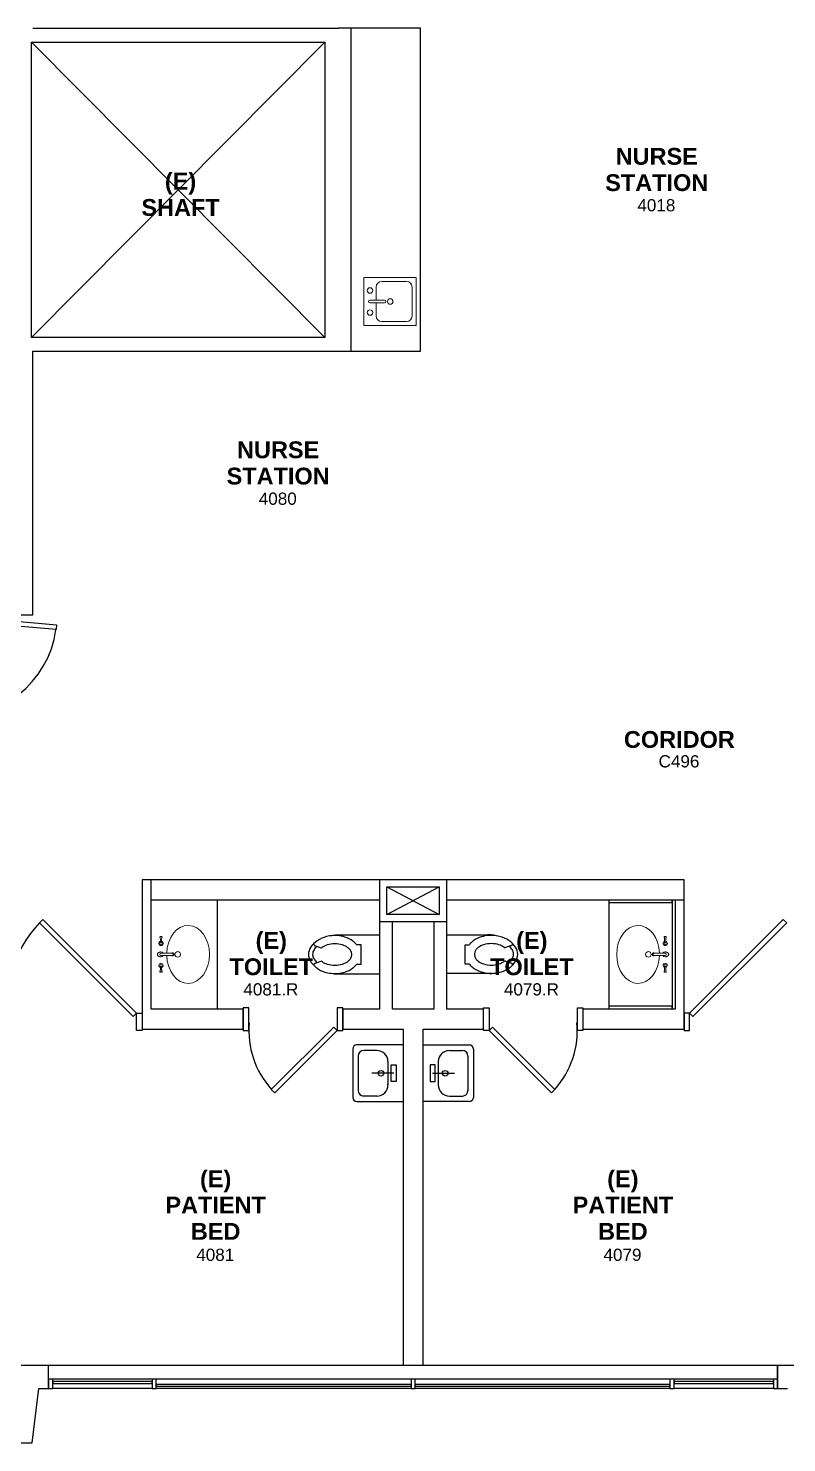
# Model space of a CAD drawing. Header units: inches. Extents: x -3235 to 3296, y 161 to 2924.
# Drawn here: x 891 to 1166, y 1652 to 2165 of the extents above; entities that cross this region are included whole.
import ezdxf

# ---------------------------------------------------------------- set-up
doc = ezdxf.new("R2010")
doc.units = ezdxf.units.IN
doc.header["$LTSCALE"] = 96
doc.header["$MEASUREMENT"] = 0
doc.layers.add('A-AREA-IDEN', color=4, linetype='CONTINUOUS', lineweight=9)
for name, color, linetype in [('A-DOOR', 2, 'CONTINUOUS'), ('A-FLOR-CASE', 3, 'CONTINUOUS'), ('A-FLOR-PFIX', 2, 'CONTINUOUS'), ('A-GLAZ', 2, 'CONTINUOUS'), ('A-GLAZ-SILL', 1, 'CONTINUOUS'), ('A-SHAFT', 1, 'CONTINUOUS'), ('A-WALL-FULL', 6, 'CONTINUOUS')]:
    doc.layers.add(name, color=color, linetype=linetype)
doc.styles.add('ARIAL', font='arial.ttf')
doc.styles.add('Arial_B', font='arialbd.ttf', dxfattribs={"height": 6.088537})

# ---------------------------------------------------------------- blocks, each defined once
blk = doc.blocks.new('cw-countertop-one-side - cw-countertop-one-side-24D-2485294-258679-fp04')
at = {"layer": 'A-FLOR-CASE'}
for p, q in [((-23, 11.5), (-24, 11.5)), ((14.63, 11.5), (-23, 11.5)), ((-23, -11.5), (-23, 11.5)), ((15.63, 11.5), (14.63, 11.5)), ((14.63, 11.5), (14.63, -11.5)), ((15.63, -11.5), (-24, -11.5)), ((-24, -11.5), (-23, -11.5)), ((14.63, -11.5), (15.63, -11.5))]:
    blk.add_line(p, q, dxfattribs=at)
blk = doc.blocks.new('cw-countertop-one-side - cw-countertop-one-side-24D-1623090-258679-fp04')
at = {"layer": 'A-FLOR-CASE'}
blk.add_line((-24, -11.5), (15.63, -11.5), dxfattribs=at)
blk = doc.blocks.new('cw-countertop-one-side - cw-countertop-one-side-25D-2913024-258679-fp04')
at = {"layer": 'A-FLOR-CASE'}
for p, q in [((-24, 12.5), (-24, -12.5)), ((93, -12.5), (93, 12.5)), ((-24, -12.5), (93, -12.5))]:
    blk.add_line(p, q, dxfattribs=at)

msp = doc.modelspace()

# ---------------------------------------------------------------- linework, layer by layer
at = {"layer": 'A-DOOR'}
for p, q in [((901.21, 1947.12), (865.35, 1950.26)), ((865.5, 1952), (901.36, 1948.86)), ((901.36, 1948.86), (901.21, 1947.12)), ((896.43, 1842.07), (895.2, 1840.83)), ((895.2, 1840.83), (929.14, 1806.89)), ((930.38, 1808.12), (896.43, 1842.07)), ((1130.63, 1808.12), (1164.57, 1842.07)), ((1165.8, 1840.83), (1131.86, 1806.89)), ((1164.57, 1842.07), (1165.8, 1840.83)), ((930.38, 1808.12), (929.14, 1806.89)), ((1130.63, 1808.12), (1131.86, 1806.89)), ((979.14, 1780.49), (1001.76, 1803.11)), ((1003, 1801.87), (980.37, 1779.25)), ((1003, 1801.87), (1001.76, 1803.11)), ((1058, 1801.87), (1059.24, 1803.11)), ((1058, 1801.87), (1080.63, 1779.25)), ((1081.86, 1780.49), (1059.24, 1803.11)), ((980.37, 1779.25), (979.14, 1780.49)), ((1080.63, 1779.25), (1081.86, 1780.49))]:
    msp.add_line(p, q, dxfattribs=at)
for centre, radius, start, end in [((865.5, 1952), 36, 175, 352.2137), ((930.38, 1808.12), 48.05, 137.0874, 185), ((1003, 1801.87), 31.98, 175, 221.8636), ((1058, 1801.87), 31.98, 318.1364, 5)]:
    msp.add_arc(centre, radius, start, end, dxfattribs=at)
at = {"layer": 'A-FLOR-PFIX', "lineweight": 9}
for p, q in [((1012.63, 2074.75), (1012.63, 2057.25)), ((1031.63, 2074.75), (1012.63, 2074.75)), ((1017.13, 2071.25), (1017.13, 2066.5)), ((1028.13, 2073.25), (1019.13, 2073.25)), ((1030.13, 2060.75), (1030.13, 2071.25)), ((1031.63, 2057.25), (1031.63, 2074.75)), ((1014.88, 2066.5), (1020.13, 2066.5)), ((1014.88, 2065.5), (1020.13, 2065.5)), ((1017.13, 2065.5), (1017.13, 2060.75)), ((1012.63, 2057.25), (1031.63, 2057.25)), ((1019.13, 2058.75), (1028.13, 2058.75)), ((938.84, 1835.69), (938.88, 1835.58)), ((938.88, 1835.58), (938.92, 1835.45)), ((938.92, 1835.45), (938.94, 1835.3)), ((938.94, 1835.3), (938.96, 1835.15)), ((938.96, 1835.15), (938.97, 1834.99)), ((938.97, 1834.99), (938.99, 1834.82)), ((938.99, 1834.82), (939, 1834.64)), ((939.41, 1834.64), (939.42, 1834.82)), ((939.42, 1834.82), (939.43, 1834.99)), ((939.43, 1834.99), (939.45, 1835.15)), ((939.45, 1835.15), (939.47, 1835.3)), ((939.47, 1835.3), (939.49, 1835.45)), ((939.49, 1835.45), (939.52, 1835.58)), ((939.52, 1835.58), (939.57, 1835.69)), ((1121.48, 1835.58), (1121.43, 1835.69)), ((1121.51, 1835.45), (1121.48, 1835.58)), ((1121.53, 1835.3), (1121.51, 1835.45)), ((1121.55, 1835.15), (1121.53, 1835.3)), ((1121.57, 1834.99), (1121.55, 1835.15)), ((1121.58, 1834.82), (1121.57, 1834.99)), ((1121.59, 1834.64), (1121.58, 1834.82)), ((1122.01, 1834.82), (1122, 1834.64)), ((1122.03, 1834.99), (1122.01, 1834.82)), ((1122.04, 1835.15), (1122.03, 1834.99)), ((1122.06, 1835.3), (1122.04, 1835.15)), ((1122.08, 1835.45), (1122.06, 1835.3)), ((1122.12, 1835.58), (1122.08, 1835.45)), ((1122.16, 1835.69), (1122.12, 1835.58)), ((939, 1834.64), (939.01, 1834.44)), ((939.01, 1834.44), (939.01, 1834.2)), ((939.01, 1834.23), (939.02, 1834)), ((939.02, 1834), (939.02, 1833.76)), ((939.2, 1829.84), (939.99, 1829.84)), ((939.39, 1834.2), (939.4, 1834.44)), ((939.39, 1834), (939.39, 1834.23)), ((939.39, 1833.76), (939.39, 1834)), ((939.4, 1834.44), (939.41, 1834.64)), ((942.88, 1829.84), (939.99, 1829.84)), ((942.88, 1829.84), (943.19, 1829.84)), ((1118.12, 1829.84), (1117.81, 1829.84)), ((1118.12, 1829.84), (1121.01, 1829.84)), ((1121.8, 1829.84), (1121.01, 1829.84)), ((1121.6, 1834.44), (1121.59, 1834.64)), ((1121.61, 1834.2), (1121.6, 1834.44)), ((1121.61, 1834), (1121.61, 1834.23)), ((1121.61, 1833.76), (1121.61, 1834)), ((1121.99, 1834.23), (1121.98, 1834)), ((1121.98, 1834), (1121.98, 1833.76)), ((1122, 1834.64), (1121.99, 1834.44)), ((1121.99, 1834.44), (1121.99, 1834.2)), ((939.02, 1824.87), (939.01, 1824.64)), ((939.01, 1824.67), (939.01, 1824.43)), ((939.02, 1825.11), (939.02, 1824.87)), ((939.2, 1829.03), (939.99, 1829.03)), ((939.39, 1824.87), (939.39, 1825.11)), ((939.39, 1824.64), (939.39, 1824.87)), ((939.4, 1824.43), (939.39, 1824.67)), ((939.99, 1829.03), (942.88, 1829.03)), ((942.88, 1829.03), (943.19, 1829.03)), ((1118.12, 1829.03), (1117.81, 1829.03)), ((1121.01, 1829.03), (1118.12, 1829.03)), ((1121.8, 1829.03), (1121.01, 1829.03)), ((1121.6, 1824.43), (1121.61, 1824.67)), ((1121.61, 1824.87), (1121.61, 1825.11)), ((1121.61, 1824.64), (1121.61, 1824.87)), ((1121.98, 1825.11), (1121.98, 1824.87)), ((1121.98, 1824.87), (1121.99, 1824.64)), ((1121.99, 1824.67), (1121.99, 1824.43)), ((938.88, 1823.3), (938.83, 1823.18)), ((938.92, 1823.43), (938.88, 1823.3)), ((938.94, 1823.57), (938.92, 1823.43)), ((938.96, 1823.72), (938.94, 1823.57)), ((938.97, 1823.89), (938.96, 1823.72)), ((938.99, 1824.06), (938.97, 1823.89)), ((939, 1824.24), (938.99, 1824.06)), ((939.01, 1824.43), (939, 1824.24)), ((939.41, 1824.24), (939.4, 1824.43)), ((939.42, 1824.06), (939.41, 1824.24)), ((939.43, 1823.89), (939.42, 1824.06)), ((939.45, 1823.72), (939.43, 1823.89)), ((939.46, 1823.57), (939.45, 1823.72)), ((939.49, 1823.43), (939.46, 1823.57)), ((939.52, 1823.3), (939.49, 1823.43)), ((939.57, 1823.18), (939.52, 1823.3)), ((1121.43, 1823.18), (1121.48, 1823.3)), ((1121.48, 1823.3), (1121.51, 1823.43)), ((1121.51, 1823.43), (1121.54, 1823.57)), ((1121.54, 1823.57), (1121.55, 1823.72)), ((1121.55, 1823.72), (1121.57, 1823.89)), ((1121.57, 1823.89), (1121.58, 1824.06)), ((1121.58, 1824.06), (1121.59, 1824.24)), ((1121.59, 1824.24), (1121.6, 1824.43)), ((1121.99, 1824.43), (1122, 1824.24)), ((1122, 1824.24), (1122.01, 1824.06)), ((1122.01, 1824.06), (1122.03, 1823.89)), ((1122.03, 1823.89), (1122.04, 1823.72)), ((1122.04, 1823.72), (1122.06, 1823.57)), ((1122.06, 1823.57), (1122.08, 1823.43)), ((1122.08, 1823.43), (1122.12, 1823.3)), ((1122.12, 1823.3), (1122.17, 1823.18))]:
    msp.add_line(p, q, dxfattribs=at)
at = {"layer": 'A-FLOR-PFIX'}
for p, q in [((1018.38, 1836.44), (1003.5, 1836.44)), ((1042.63, 1836.5), (1057.5, 1836.5)), ((994.85, 1832.6), (997.07, 1831.86)), ((1011.66, 1832.89), (1010.11, 1832.89)), ((1011.66, 1825.89), (1011.66, 1832.89)), ((1049.34, 1832.95), (1050.89, 1832.95)), ((1049.34, 1825.95), (1049.34, 1832.95)), ((1066.15, 1832.66), (1063.93, 1831.92)), ((997.07, 1826.91), (994.87, 1826.19)), ((1010.11, 1825.89), (1011.66, 1825.89)), ((1050.89, 1825.95), (1049.34, 1825.95)), ((1063.93, 1826.98), (1066.13, 1826.25)), ((1001.88, 1822.44), (1018.38, 1822.44)), ((1059.13, 1822.5), (1042.63, 1822.5)), ((971, 1810.12), (969, 1810.12)), ((969, 1810.12), (969, 1801.87)), ((971, 1801.87), (971, 1810.12)), ((1005, 1810.12), (1003, 1810.12)), ((1003, 1810.12), (1003, 1801.87)), ((1005, 1801.87), (1005, 1810.12)), ((1056, 1801.87), (1056, 1810.12)), ((1056, 1810.12), (1058, 1810.12)), ((1058, 1810.12), (1058, 1801.87)), ((1090, 1801.87), (1090, 1810.12)), ((1090, 1810.12), (1092, 1810.12)), ((1092, 1810.12), (1092, 1801.87)), ((930.38, 1801.87), (930.38, 1808.12)), ((930.38, 1808.12), (932.38, 1808.12)), ((932.38, 1808.12), (932.38, 1801.87)), ((1128.63, 1808.12), (1128.63, 1801.87)), ((1130.63, 1808.12), (1128.63, 1808.12)), ((1130.63, 1801.87), (1130.63, 1808.12)), ((932.38, 1801.87), (930.38, 1801.87)), ((969, 1801.87), (971, 1801.87)), ((1003, 1801.87), (1005, 1801.87)), ((1058, 1801.87), (1056, 1801.87)), ((1092, 1801.87), (1090, 1801.87)), ((1128.63, 1801.87), (1130.63, 1801.87)), ((1008.63, 1795.12), (1008.63, 1777.62)), ((1026.88, 1796.62), (1010.13, 1796.62)), ((1017.38, 1794.62), (1012.63, 1794.62)), ((1026.88, 1796.62), (1025.88, 1796.62)), ((1034.13, 1796.62), (1050.88, 1796.62)), ((1034.13, 1796.62), (1035.13, 1796.62)), ((1043.63, 1794.62), (1048.38, 1794.62)), ((1052.38, 1795.12), (1052.38, 1777.62)), ((1010.63, 1792.62), (1010.63, 1779.93)), ((1021.38, 1790.62), (1021.38, 1782.12)), ((1022.56, 1783.37), (1022.56, 1789.37)), ((1022.56, 1789.37), (1024.36, 1789.37)), ((1024.36, 1789.37), (1024.36, 1783.37)), ((1038.44, 1789.37), (1036.64, 1789.37)), ((1036.64, 1789.37), (1036.64, 1783.37)), ((1038.44, 1783.37), (1038.44, 1789.37)), ((1039.63, 1790.62), (1039.63, 1782.12)), ((1050.38, 1792.62), (1050.38, 1779.93)), ((1023.5, 1786.37), (1015.5, 1786.37)), ((1037.5, 1786.37), (1045.5, 1786.37)), ((1024.36, 1783.37), (1022.56, 1783.37)), ((1036.64, 1783.37), (1038.44, 1783.37)), ((1010.13, 1776.12), (1026.88, 1776.12)), ((1017.38, 1778.12), (1012.43, 1778.12)), ((1025.88, 1776.12), (1026.88, 1776.12)), ((1050.88, 1776.12), (1034.13, 1776.12)), ((1035.13, 1776.12), (1034.13, 1776.12)), ((1043.63, 1778.12), (1048.57, 1778.12))]:
    msp.add_line(p, q, dxfattribs=at)
at = {"layer": 'A-FLOR-PFIX', "lineweight": 9}
for centre, radius in [((939.2, 1833.44), 0.375), ((945.27, 1829.44), 1), ((1115.73, 1829.44), 1), ((1121.8, 1833.44), 0.375), ((939.2, 1825.44), 0.375), ((1121.8, 1825.44), 0.375)]:
    msp.add_circle(centre, radius, dxfattribs=at)
at = {"layer": 'A-FLOR-PFIX'}
for centre in [(1018.88, 1786.37), (1042.13, 1786.37)]:
    msp.add_circle(centre, 1, dxfattribs=at)
at = {"layer": 'A-FLOR-PFIX', "lineweight": 9}
for centre, radius, start, end in [((1014.88, 2070), 1, 90, 270), ((1014.88, 2070), 1, 270, 90), ((1019.13, 2071.25), 2, 90, 180), ((1028.13, 2071.25), 2, 0, 90), ((1014.88, 2066), 0.5, 90, 270), ((1020.13, 2066), 0.5, 270, 90), ((1022.22, 2066), 1, 90, 270), ((1022.22, 2066), 1, 270, 90), ((1014.88, 2062), 1, 90, 270), ((1014.88, 2062), 1, 270, 90), ((1019.13, 2060.75), 2, 180, 270), ((1028.13, 2060.75), 2, 270, 0), ((939.2, 1833.44), 0.787, 103.9161, 76.0839), ((939.2, 1829.44), 0.406, 90, 270), ((939.2, 1829.44), 0.89, 27.1409, 90), ((943.31, 1829.44), 0.594, 223.2914, 137.0225), ((943.19, 1829.44), 0.406, 270, 90), ((1117.69, 1829.44), 0.594, 42.9775, 316.7086), ((1117.81, 1829.44), 0.406, 90, 270), ((1121.8, 1833.44), 0.787, 103.9161, 76.0839), ((1121.8, 1829.44), 0.89, 90, 152.8591), ((1121.8, 1829.44), 0.406, 270, 90), ((939.2, 1825.44), 0.787, 283.9161, 256.0839), ((939.2, 1829.44), 0.89, 270, 332.8591), ((1121.8, 1829.44), 0.89, 207.1409, 270), ((1121.8, 1825.44), 0.787, 283.9161, 256.0839)]:
    msp.add_arc(centre, radius, start, end, dxfattribs=at)
at = {"layer": 'A-FLOR-PFIX'}
for centre, radius, start, end in [((1002.21, 1824.45), 11.82, 104.9288, 122.7683), ((1003.5, 1819.6), 16.84, 90, 104.9288), ((1002.16, 1823.89), 12.38, 72.8585, 98.2651), ((1003, 1826.59), 9.56, 53.3278, 72.8585), ((1058, 1826.65), 9.56, 107.1415, 126.6722), ((1058.84, 1823.96), 12.38, 81.7349, 107.1415), ((1057.5, 1819.66), 16.84, 75.0712, 90), ((1058.79, 1824.51), 11.82, 57.2317, 75.0712), ((997.24, 1829.44), 4.62, 147.2383, 180), ((1000.24, 1827.51), 8.18, 122.7683, 147.2383), ((997.24, 1829.44), 3.12, 147.2384, 180), ((995, 1833.07), 0.5, 134.3279, 251.7562), ((1000.24, 1827.51), 6.68, 133.6858, 147.2384), ((997.23, 1832.34), 0.5, 251.7562, 305.5171), ((1001.33, 1826.59), 6.56, 107.1414, 125.5171), ((1002.16, 1823.89), 9.38, 90, 107.1414), ((1002.16, 1823.89), 9.38, 72.8586, 90), ((1003, 1826.59), 6.56, 53.3276, 72.8586), ((1004.27, 1828.3), 4.43, 38.1352, 53.3276), ((1005.53, 1829.39), 2.76, 323.419, 36.581), ((1004.27, 1828.3), 7.43, 38.1352, 53.3278), ((1056.73, 1828.36), 7.43, 126.6722, 141.8648), ((1055.47, 1829.45), 2.76, 143.419, 216.581), ((1056.73, 1828.36), 4.43, 126.6724, 141.8648), ((1058, 1826.65), 6.56, 107.1414, 126.6724), ((1058.84, 1823.96), 9.38, 90, 107.1414), ((1058.84, 1823.96), 9.38, 72.8586, 90), ((1059.67, 1826.65), 6.56, 54.4829, 72.8586), ((1063.77, 1832.4), 0.5, 234.4829, 288.2438), ((1060.76, 1827.57), 8.18, 32.7617, 57.2317), ((1060.76, 1827.57), 6.68, 32.7616, 46.3142), ((1066, 1833.13), 0.5, 288.2438, 45.6721), ((1063.76, 1829.5), 3.12, 360, 32.7616), ((1063.76, 1829.5), 4.62, 360, 32.7617), ((997.24, 1829.44), 4.62, 180, 212.7615), ((1000.24, 1831.36), 8.18, 212.7615, 226.6903), ((997.24, 1829.44), 3.12, 180, 212.7617), ((995.03, 1825.71), 0.5, 108.2438, 223.4259), ((1000.24, 1831.36), 6.68, 212.7617, 227.2435), ((1000.06, 1830.47), 7.43, 223.4258, 233.3119), ((1001.33, 1832.18), 9.56, 233.3154, 252.8584), ((997.23, 1826.44), 0.5, 54.4829, 108.2438), ((1001.33, 1832.18), 6.56, 234.4829, 252.8586), ((1002.16, 1834.88), 9.38, 252.8586, 270), ((1002.16, 1834.88), 9.38, 270, 287.1414), ((1003, 1832.18), 6.56, 287.1414, 306.6724), ((1003, 1832.18), 9.56, 287.1414, 306.6723), ((1004.27, 1830.47), 4.43, 306.6724, 321.8648), ((1004.27, 1830.47), 7.43, 306.6723, 321.8648), ((1056.73, 1830.54), 7.43, 218.1352, 233.3277), ((1058, 1832.25), 9.56, 233.3277, 252.8586), ((1056.73, 1830.54), 4.43, 218.1352, 233.3276), ((1058, 1832.25), 6.56, 233.3276, 252.8586), ((1058.84, 1834.94), 9.38, 252.8586, 270), ((1058.84, 1834.94), 9.38, 270, 287.1414), ((1059.67, 1832.25), 6.56, 287.1414, 305.5171), ((1059.67, 1832.25), 9.56, 287.1416, 306.6846), ((1063.77, 1826.5), 0.5, 71.7562, 125.5171), ((1060.76, 1831.43), 6.68, 312.7565, 327.2383), ((1060.94, 1830.54), 7.43, 306.6881, 316.5742), ((1065.97, 1825.77), 0.5, 316.5741, 71.7562), ((1060.76, 1831.43), 8.18, 313.3097, 327.2385), ((1063.76, 1829.5), 3.12, 327.2383, 0), ((1063.76, 1829.5), 4.62, 327.2385, 0), ((1002.16, 1834.88), 12.38, 252.8584, 263.4141), ((1002.16, 1834.88), 12.38, 263.4141, 287.1414), ((1058.84, 1834.94), 12.38, 252.8586, 276.5859), ((1058.84, 1834.94), 12.38, 276.5859, 287.1416), ((1010.13, 1795.12), 1.5, 90, 180), ((1012.63, 1792.62), 2, 90, 180), ((1017.38, 1790.62), 4, 0, 90), ((1043.63, 1790.62), 4, 90, 180), ((1048.38, 1792.62), 2, 0, 90), ((1050.88, 1795.12), 1.5, 0, 90), ((1012.63, 1780.12), 2, 180, 270), ((1017.38, 1782.12), 4, 270, 0), ((1043.63, 1782.12), 4, 180, 270), ((1048.38, 1780.12), 2, 270, 0), ((1010.13, 1777.62), 1.5, 180, 270), ((1050.88, 1777.62), 1.5, 270, 0)]:
    msp.add_arc(centre, radius, start, end, dxfattribs=at)
at = {"layer": 'A-FLOR-PFIX', "lineweight": 9}
for centre, start_param, end_param in [((949.02, 1829.44), 1.609473, 7.815305), ((1111.98, 1829.44), 4.751065, 10.956898)]:
    msp.add_ellipse(centre, major_axis=(0, 10.5), ratio=0.737968, start_param=start_param, end_param=end_param, dxfattribs=at)
for points, knots in [([(939.2, 1835.92), (939.15, 1835.92), (939.04, 1835.91), (938.91, 1835.87), (938.82, 1835.83), (938.8, 1835.81), (938.79, 1835.8), (938.79, 1835.79), (938.79, 1835.78), (938.79, 1835.78), (938.79, 1835.77), (938.79, 1835.76), (938.8, 1835.75), (938.81, 1835.73), (938.83, 1835.71), (938.84, 1835.69)], [0, 0, 0, 0, 0.166667, 0.333333, 0.5, 0.666667, 0.708333, 0.75, 0.791667, 0.833333, 0.869792, 0.895833, 0.916667, 0.958333, 1, 1, 1, 1]), ([(939.57, 1835.69), (939.58, 1835.71), (939.6, 1835.73), (939.61, 1835.75), (939.61, 1835.76), (939.62, 1835.77), (939.62, 1835.78), (939.62, 1835.78), (939.62, 1835.79), (939.62, 1835.8), (939.61, 1835.8), (939.61, 1835.81), (939.59, 1835.82), (939.58, 1835.83), (939.56, 1835.84), (939.54, 1835.85), (939.52, 1835.86), (939.48, 1835.87), (939.41, 1835.89), (939.31, 1835.91), (939.23, 1835.92), (939.2, 1835.92)], [0, 0, 0, 0, 0.041667, 0.083333, 0.104167, 0.130208, 0.166667, 0.208333, 0.25, 0.291667, 0.333333, 0.416667, 0.458333, 0.5, 0.541667, 0.583333, 0.625, 0.666667, 0.75, 0.916667, 1, 1, 1, 1]), ([(1121.43, 1835.69), (1121.42, 1835.71), (1121.4, 1835.73), (1121.39, 1835.75), (1121.39, 1835.76), (1121.38, 1835.77), (1121.38, 1835.78), (1121.38, 1835.78), (1121.38, 1835.79), (1121.38, 1835.8), (1121.39, 1835.8), (1121.4, 1835.81), (1121.43, 1835.83), (1121.53, 1835.88), (1121.69, 1835.92), (1121.8, 1835.92)], [-1, -1, -1, -1, -0.958333, -0.916667, -0.895833, -0.869792, -0.833333, -0.791667, -0.75, -0.708333, -0.666667, -0.583333, -0.5, -0.333333, 0, 0, 0, 0]), ([(1121.8, 1835.92), (1121.85, 1835.92), (1121.96, 1835.91), (1122.07, 1835.87), (1122.12, 1835.85), (1122.15, 1835.84), (1122.17, 1835.83), (1122.18, 1835.82), (1122.19, 1835.82), (1122.2, 1835.81), (1122.21, 1835.8), (1122.21, 1835.8), (1122.21, 1835.79), (1122.21, 1835.78), (1122.21, 1835.78), (1122.21, 1835.77), (1122.21, 1835.76), (1122.2, 1835.75), (1122.19, 1835.73), (1122.17, 1835.71), (1122.16, 1835.69)], [-1, -1, -1, -1, -0.833333, -0.666667, -0.583333, -0.541667, -0.5, -0.458333, -0.416667, -0.375, -0.333333, -0.291667, -0.25, -0.208333, -0.166667, -0.130208, -0.104167, -0.083333, -0.041667, 0, 0, 0, 0]), ([(939.2, 1830.33), (939.17, 1830.33), (939.1, 1830.32), (938.95, 1830.3), (938.78, 1830.26), (938.6, 1830.2), (938.47, 1830.15), (938.35, 1830.08), (938.17, 1829.96), (938.05, 1829.84), (937.98, 1829.72), (937.96, 1829.67), (937.92, 1829.58), (937.91, 1829.5), (937.91, 1829.44)], [0, 0, 0, 0, 0.076923, 0.153846, 0.307692, 0.384615, 0.461538, 0.538462, 0.615385, 0.807692, 0.831731, 0.855769, 0.903846, 1, 1, 1, 1]), ([(1121.8, 1830.33), (1121.88, 1830.33), (1122.07, 1830.31), (1122.33, 1830.23), (1122.53, 1830.15), (1122.65, 1830.08), (1122.77, 1830), (1122.87, 1829.91), (1122.95, 1829.83), (1123, 1829.75), (1123.04, 1829.68), (1123.08, 1829.57), (1123.09, 1829.48), (1123.09, 1829.44)], [-1, -1, -1, -1, -0.807692, -0.615385, -0.538462, -0.461538, -0.384615, -0.307692, -0.230769, -0.192308, -0.153846, -0.076923, 0, 0, 0, 0]), ([(937.91, 1829.44), (937.91, 1829.39), (937.92, 1829.3), (937.96, 1829.2), (938, 1829.12), (938.05, 1829.05), (938.13, 1828.96), (938.23, 1828.87), (938.35, 1828.8), (938.47, 1828.73), (938.67, 1828.64), (938.93, 1828.57), (939.12, 1828.55), (939.2, 1828.55)], [0, 0, 0, 0, 0.076923, 0.153846, 0.192308, 0.230769, 0.307692, 0.384615, 0.461538, 0.538462, 0.615385, 0.807692, 1, 1, 1, 1]), ([(1123.09, 1829.44), (1123.09, 1829.38), (1123.08, 1829.29), (1123.04, 1829.21), (1123.02, 1829.16), (1122.95, 1829.04), (1122.83, 1828.91), (1122.65, 1828.8), (1122.49, 1828.71), (1122.26, 1828.62), (1122.01, 1828.56), (1121.86, 1828.55), (1121.8, 1828.55)], [-1, -1, -1, -1, -0.903846, -0.855769, -0.831731, -0.807692, -0.615385, -0.538462, -0.461538, -0.307692, -0.153846, 0, 0, 0, 0]), ([(938.83, 1823.18), (938.82, 1823.17), (938.81, 1823.14), (938.8, 1823.12), (938.79, 1823.11), (938.79, 1823.11), (938.79, 1823.1), (938.78, 1823.09), (938.78, 1823.09), (938.79, 1823.08), (938.79, 1823.07), (938.8, 1823.06), (938.81, 1823.05), (938.83, 1823.04), (938.85, 1823.04), (938.87, 1823.03), (938.89, 1823.02), (938.93, 1823), (939, 1822.98), (939.09, 1822.96), (939.17, 1822.96), (939.2, 1822.96)], [0, 0, 0, 0, 0.041667, 0.083333, 0.104167, 0.130208, 0.166667, 0.208333, 0.25, 0.291667, 0.333333, 0.416667, 0.458333, 0.5, 0.541667, 0.583333, 0.625, 0.666667, 0.75, 0.916667, 1, 1, 1, 1]), ([(939.2, 1822.96), (939.26, 1822.96), (939.36, 1822.97), (939.49, 1823.01), (939.58, 1823.05), (939.61, 1823.07), (939.62, 1823.08), (939.62, 1823.09), (939.62, 1823.09), (939.62, 1823.1), (939.61, 1823.11), (939.61, 1823.11), (939.61, 1823.12), (939.59, 1823.14), (939.58, 1823.17), (939.57, 1823.18)], [0, 0, 0, 0, 0.166667, 0.333333, 0.5, 0.666667, 0.708333, 0.75, 0.791667, 0.833333, 0.869792, 0.895833, 0.916667, 0.958333, 1, 1, 1, 1]), ([(1121.8, 1822.96), (1121.74, 1822.96), (1121.64, 1822.97), (1121.53, 1823), (1121.47, 1823.02), (1121.44, 1823.04), (1121.43, 1823.04), (1121.41, 1823.05), (1121.4, 1823.06), (1121.39, 1823.07), (1121.39, 1823.07), (1121.38, 1823.08), (1121.38, 1823.09), (1121.38, 1823.09), (1121.38, 1823.1), (1121.39, 1823.11), (1121.39, 1823.11), (1121.39, 1823.12), (1121.41, 1823.14), (1121.42, 1823.17), (1121.43, 1823.18)], [-1, -1, -1, -1, -0.833333, -0.666667, -0.583333, -0.541667, -0.5, -0.458333, -0.416667, -0.375, -0.333333, -0.291667, -0.25, -0.208333, -0.166667, -0.130208, -0.104167, -0.083333, -0.041667, 0, 0, 0, 0]), ([(1122.17, 1823.18), (1122.18, 1823.17), (1122.19, 1823.14), (1122.2, 1823.12), (1122.21, 1823.11), (1122.21, 1823.11), (1122.21, 1823.1), (1122.22, 1823.09), (1122.22, 1823.09), (1122.21, 1823.08), (1122.21, 1823.07), (1122.2, 1823.06), (1122.16, 1823.04), (1122.06, 1822.99), (1121.91, 1822.96), (1121.8, 1822.96)], [-1, -1, -1, -1, -0.958333, -0.916667, -0.895833, -0.869792, -0.833333, -0.791667, -0.75, -0.708333, -0.666667, -0.583333, -0.5, -0.333333, 0, 0, 0, 0])]:
    msp.add_open_spline(points, degree=3, knots=knots, dxfattribs=at)
at = {"layer": 'A-GLAZ'}
for p, q in [((900, 1675.5), (898.5, 1675.5)), ((898.5, 1675.5), (898.5, 1672.12)), ((898.5, 1672.12), (900, 1672.12)), ((900, 1672.12), (900, 1675.5)), ((936, 1674.62), (900, 1674.62)), ((900, 1674.62), (900, 1674)), ((900, 1674), (936, 1674)), ((936, 1674), (936, 1674.62)), ((1029.75, 1673.62), (937.5, 1673.62)), ((937.5, 1673.62), (937.5, 1673)), ((937.5, 1673), (1029.75, 1673)), ((1029.75, 1673), (1029.75, 1673.62)), ((1123.5, 1673.62), (1031.25, 1673.62)), ((1031.25, 1673.62), (1031.25, 1673)), ((1031.25, 1673), (1123.5, 1673)), ((1123.5, 1673), (1123.5, 1673.62)), ((1161, 1674.62), (1125, 1674.62)), ((1125, 1674.62), (1125, 1674)), ((1125, 1674), (1161, 1674)), ((1161, 1674), (1161, 1674.62))]:
    msp.add_line(p, q, dxfattribs=at)
at = {"layer": 'A-GLAZ', "extrusion": (0, 0, -1)}
for p, q in [((937.5, 1675.5), (936, 1675.5)), ((936, 1675.5), (936, 1672.12)), ((936, 1672.12), (937.5, 1672.12)), ((937.5, 1672.12), (937.5, 1675.5)), ((1031.25, 1675.5), (1029.75, 1675.5)), ((1029.75, 1675.5), (1029.75, 1672.12)), ((1029.75, 1672.12), (1031.25, 1672.12)), ((1031.25, 1672.12), (1031.25, 1675.5)), ((1125, 1675.5), (1123.5, 1675.5)), ((1123.5, 1675.5), (1123.5, 1672.12)), ((1123.5, 1672.12), (1125, 1672.12)), ((1125, 1672.12), (1125, 1675.5)), ((1162.5, 1675.5), (1161, 1675.5)), ((1161, 1675.5), (1161, 1672.12)), ((1161, 1672.12), (1162.5, 1672.12)), ((1162.5, 1672.12), (1162.5, 1675.5))]:
    msp.add_line(p, q, dxfattribs=at)
at = {"layer": 'A-GLAZ-SILL'}
for p, q in [((936, 1675.5), (900, 1675.5)), ((936, 1672.12), (900, 1672.12)), ((1029.75, 1675.5), (937.5, 1675.5)), ((1029.75, 1672.12), (937.5, 1672.12)), ((1123.5, 1675.5), (1031.25, 1675.5)), ((1123.5, 1672.12), (1031.25, 1672.12)), ((1161, 1675.5), (1125, 1675.5)), ((1161, 1672.12), (1125, 1672.12))]:
    msp.add_line(p, q, dxfattribs=at)
at = {"layer": 'A-SHAFT'}
for p, q in [((892.25, 2160), (998.5, 2053)), ((892.25, 2053), (998.5, 2160)), ((1021, 1843.88), (1040, 1853.88)), ((1021, 1853.88), (1040, 1843.88))]:
    msp.add_line(p, q, dxfattribs=at)
at = {"layer": 'A-WALL-FULL'}
for p, q in [((892.75, 2165), (1003.5, 2165)), ((892.25, 2160), (998.5, 2160)), ((892.25, 2053), (892.25, 2160)), ((998.5, 2160), (998.5, 2053)), ((998.5, 2053), (892.25, 2053)), ((892.75, 2048), (1003.5, 2048)), ((867.5, 1952.5), (892.75, 1952.5)), ((932.38, 1856.5), (932.38, 1802.37)), ((1128.63, 1856.5), (932.38, 1856.5)), ((935.63, 1809.62), (935.63, 1856.5)), ((1018.38, 1856.5), (1018.38, 1809.62)), ((1042.63, 1856.5), (1042.63, 1809.62)), ((1128.63, 1802.37), (1128.63, 1856.5)), ((1021, 1853.88), (1040, 1853.88)), ((1021, 1843.88), (1021, 1853.88)), ((1040, 1853.88), (1040, 1843.88)), ((935.63, 1849.25), (1018.38, 1849.25)), ((1042.63, 1849.25), (1128.63, 1849.25)), ((1125.38, 1849.25), (1125.38, 1809.62)), ((1042.63, 1841.25), (1018.38, 1841.25)), ((1040, 1843.88), (1021, 1843.88)), ((1023, 1809.62), (1023, 1841.25)), ((1038, 1841.25), (1038, 1809.62)), ((969, 1809.62), (935.63, 1809.62)), ((969, 1802.37), (969, 1809.62)), ((1018.38, 1809.62), (1005, 1809.62)), ((1005, 1809.62), (1005, 1802.37)), ((1038, 1809.62), (1023, 1809.62)), ((1056, 1809.62), (1042.63, 1809.62)), ((1056, 1802.37), (1056, 1809.62)), ((1125.38, 1809.62), (1092, 1809.62)), ((1092, 1809.62), (1092, 1802.37)), ((932.38, 1802.37), (969, 1802.37)), ((1005, 1802.37), (1026.88, 1802.37)), ((1026.88, 1802.37), (1026.88, 1680.5)), ((1034.13, 1680.5), (1034.13, 1802.37)), ((1034.13, 1802.37), (1056, 1802.37)), ((1092, 1802.37), (1128.63, 1802.37)), ((1178.38, 1680.5), (882.63, 1680.5)), ((898.5, 1672.12), (898.5, 1680.5)), ((1162.49, 1675.5), (1162.49, 1680.5)), ((1162.5, 1680.5), (1162.5, 1672.12)), ((892.5, 1652.5), (894.95, 1672.12)), ((894.95, 1672.12), (898.5, 1672.12)), ((1162.5, 1672.12), (1166.05, 1672.12)), ((868.5, 1652.5), (892.5, 1652.5))]:
    msp.add_line(p, q, dxfattribs=at)
at = {"layer": 'A-WALL-FULL', "lineweight": 30}
for p, q in [((1008.13, 2165), (1003.5, 2165)), ((1008.13, 2048), (1008.13, 2165)), ((892.75, 1952.5), (892.75, 2048)), ((1003.5, 2048), (1008.13, 2048))]:
    msp.add_line(p, q, dxfattribs=at)

# ---------------------------------------------------------------- block references
at = {"layer": 'A-FLOR-CASE'}
for name, p, rotation in [('cw-countertop-one-side - cw-countertop-one-side-25D-2913024-258679-fp04', (1020.63, 2072), 89.99999999999991), ('cw-countertop-one-side - cw-countertop-one-side-24D-1623090-258679-fp04', (948.13, 1833.62), 89.99999999999982), ('cw-countertop-one-side - cw-countertop-one-side-24D-2485294-258679-fp04', (1112.88, 1833.62), 90.00000000000018)]:
    msp.add_blockref(name, p, dxfattribs=dict(at, rotation=rotation))

# ---------------------------------------------------------------- texts
at = {"layer": 'A-AREA-IDEN', "attachment_point": 2, "line_spacing_factor": 0.938532}
for s, insert, char_height, width, style in [('NURSE\\PSTATION', (1118.75, 2121.65), 6.089, 43.128, 'Arial_B'), ('(E)\\PSHAFT', (946.28, 2112.65), 6.089, 32.688, 'Arial_B'), ('4018', (1118.6, 2103.1), 4.426, 16.416, 'ARIAL'), ('4018', (1118.6, 2103.1), 4.426, 16.416, 'ARIAL'), ('NURSE\\PSTATION', (981.63, 2015.32), 6.089, 43.128, 'Arial_B'), ('4080', (981.49, 1996.77), 4.426, 16.416, 'ARIAL'), ('4080', (981.49, 1996.77), 4.426, 16.416, 'ARIAL'), ('CORIDOR', (1126.94, 1910.36), 6.089, 46.656, 'Arial_B'), ('C496', (1126.8, 1901.61), 4.426, 17.604, 'ARIAL'), ('C496', (1126.8, 1901.61), 4.426, 17.604, 'ARIAL'), ('(E)\\PTOILET', (979.14, 1837.53), 6.089, 35.136, 'Arial_B'), ('(E)\\PTOILET', (1073.51, 1837.53), 6.089, 35.136, 'Arial_B'), ('4081.R', (979, 1818.98), 4.426, 23.76, 'ARIAL'), ('4081.R', (979, 1818.98), 4.426, 23.76, 'ARIAL'), ('4079.R', (1073.37, 1818.98), 4.426, 23.76, 'ARIAL'), ('4079.R', (1073.37, 1818.98), 4.426, 23.76, 'ARIAL'), ('(E)\\PPATIENT\\PBED', (959, 1751.17), 6.089, 41.976, 'Arial_B'), ('(E)\\PPATIENT\\PBED', (1106.48, 1751.17), 6.089, 41.976, 'Arial_B'), ('4081', (958.85, 1722.81), 4.426, 16.416, 'ARIAL'), ('4081', (958.85, 1722.81), 4.426, 16.416, 'ARIAL'), ('4079', (1106.34, 1722.81), 4.426, 16.416, 'ARIAL'), ('4079', (1106.34, 1722.81), 4.426, 16.416, 'ARIAL')]:
    msp.add_mtext(s, dxfattribs=dict(at, insert=insert, char_height=char_height, width=width, style=style))

doc.saveas('drawing.dxf')
